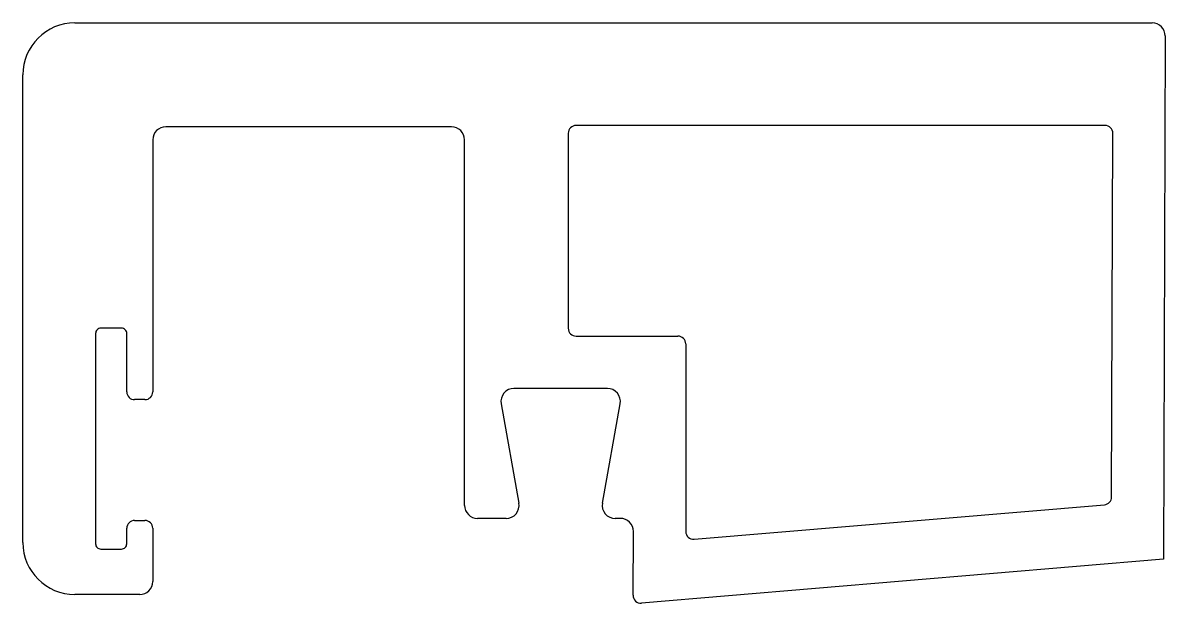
# Model space of a CAD drawing. Extents: x 862.8 to 906.7, y 479.6 to 501.9.
import ezdxf

# ---------------------------------------------------------------- set-up
doc = ezdxf.new("R2010")
doc.units = 0
doc.layers.get('0').update_dxf_attribs({"linetype": 'CONTINUOUS'})

msp = doc.modelspace()

# ---------------------------------------------------------------- linework, layer by layer
for p, q in [((864.777, 501.916), (906.244, 501.916)), ((906.744, 501.414), (906.674, 481.275)), ((862.777, 481.916), (862.777, 499.916)), ((879.277, 497.916), (868.277, 497.916)), ((904.431, 497.969), (884.071, 497.969)), ((867.777, 497.416), (867.777, 487.716)), ((879.777, 483.347), (879.777, 497.416)), ((883.769, 497.668), (883.769, 490.161)), ((904.682, 483.669), (904.731, 497.668)), ((865.577, 489.966), (865.576, 481.866)), ((866.575, 490.166), (865.777, 490.166)), ((866.777, 487.716), (866.777, 489.966)), ((884.071, 489.86), (887.988, 489.86)), ((888.289, 489.558), (888.289, 482.341)), ((885.277, 487.847), (881.677, 487.847)), ((867.477, 487.416), (867.077, 487.416)), ((881.185, 487.259), (881.869, 483.435)), ((885.084, 483.435), (885.769, 487.259)), ((888.614, 482.043), (904.407, 483.371)), ((867.077, 482.766), (867.477, 482.766)), ((881.377, 482.847), (880.277, 482.847)), ((885.776, 482.847), (885.577, 482.847)), ((866.776, 481.866), (866.777, 482.466)), ((867.777, 482.466), (867.777, 480.416)), ((886.263, 479.886), (886.276, 482.345)), ((865.776, 481.666), (866.576, 481.666)), ((906.674, 481.275), (886.588, 479.586)), ((867.276, 479.916), (864.776, 479.916))]:
    msp.add_line(p, q)
for centre, radius, start, end in [((864.777, 499.916), 2, 90, 180), ((906.244, 501.416), 0.5, 359.8042, 90.0003), ((868.277, 497.416), 0.5, 90, 180), ((879.277, 497.416), 0.5, 360, 90), ((884.071, 497.668), 0.301, 89.9974, 180.0026), ((904.431, 497.669), 0.3, 359.8042, 90.0097), ((865.777, 489.966), 0.2, 89.979, 179.986), ((866.577, 489.966), 0.2, 359.9757, 90.6155), ((884.071, 490.161), 0.301, 179.9974, 269.9794), ((887.988, 489.558), 0.302, 359.9974, 90.0026), ((867.077, 487.716), 0.3, 179.9907, 270.0093), ((867.477, 487.716), 0.3, 270.014, 0.0093), ((881.677, 487.347), 0.5, 90.0006, 190.1383), ((885.277, 487.347), 0.5, 349.8617, 89.9994), ((904.382, 483.67), 0.3, 274.8219, 359.7925), ((880.277, 483.347), 0.5, 180, 270), ((881.377, 483.347), 0.5, 269.9981, 10.1526), ((885.577, 483.347), 0.5, 169.8474, 270.0019), ((867.077, 482.466), 0.3, 90.014, 180.0093), ((867.477, 482.466), 0.3, 359.9907, 90.0093), ((885.776, 482.347), 0.5, 359.7202, 90.0007), ((888.589, 482.341), 0.3, 180.0233, 274.7942), ((864.777, 481.916), 2, 180, 269.9965), ((865.776, 481.866), 0.2, 179.979, 270.021), ((866.576, 481.866), 0.2, 269.979, 359.986), ((867.277, 480.416), 0.5, 269.986, 0), ((886.563, 479.884), 0.3, 179.7202, 274.7949)]:
    msp.add_arc(centre, radius, start, end)

doc.saveas('drawing.dxf')
